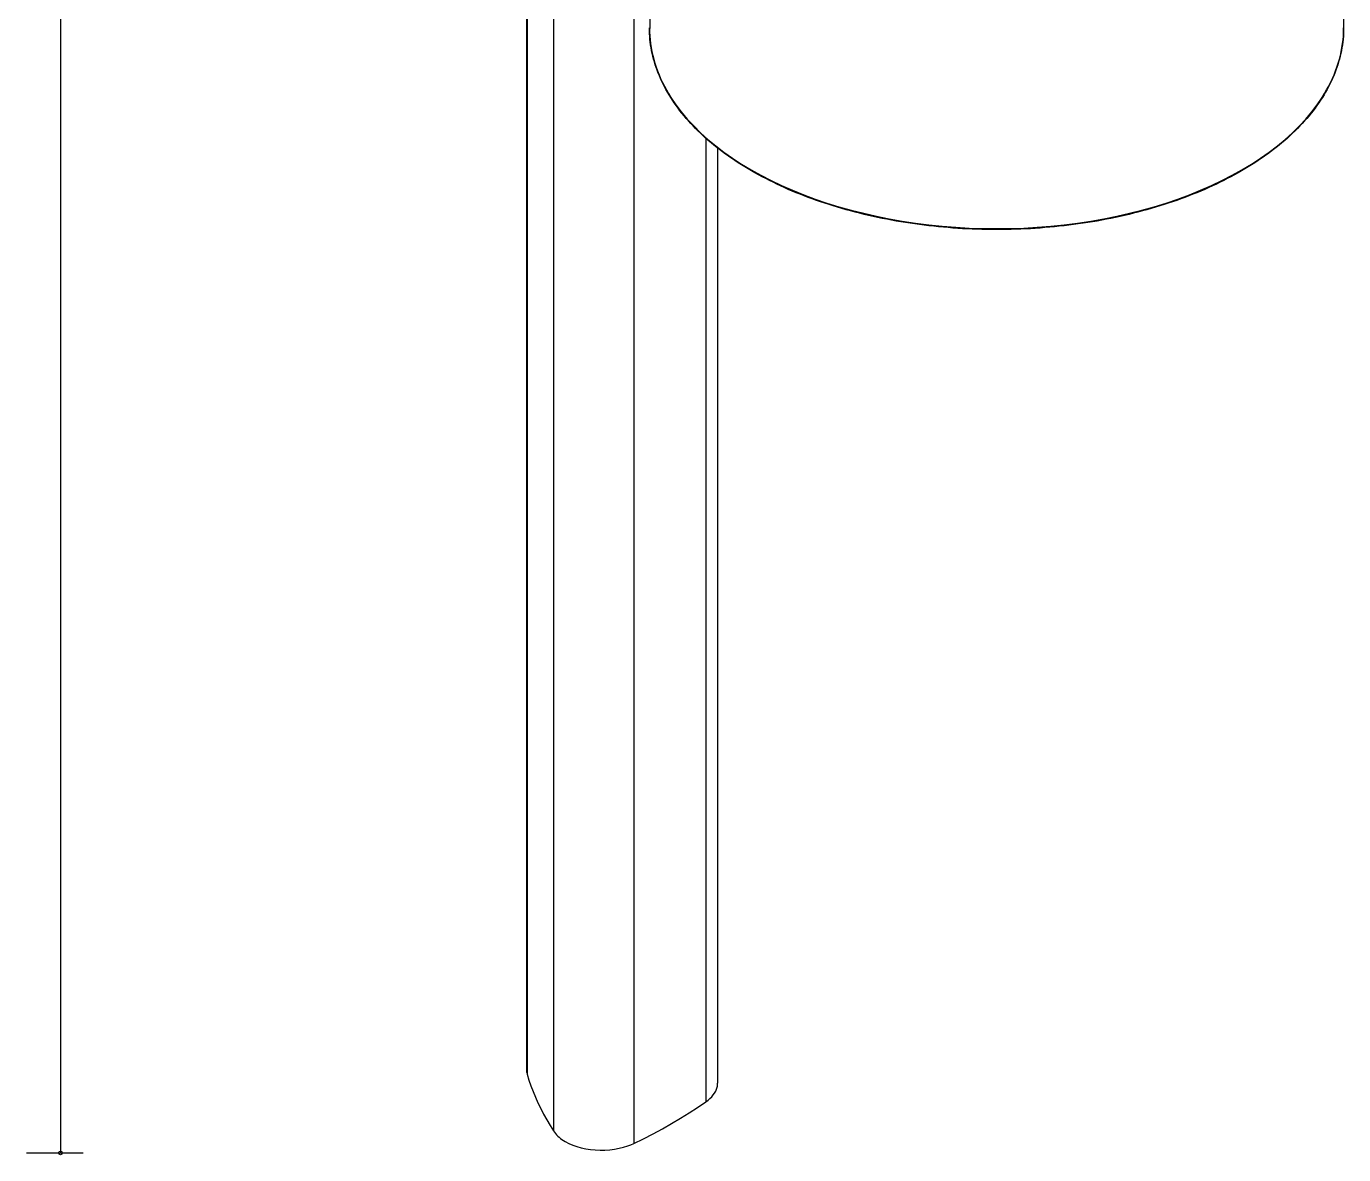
# Model space of a CAD drawing. Extents: x 0 to 170, y 4 to 247.
# Drawn here: x 99.2 to 166.9, y 34.5 to 92.5 of the extents above; entities that cross this region are included whole.
import ezdxf

# ---------------------------------------------------------------- set-up
doc = ezdxf.new("R2010")
doc.units = 0
doc.layers.add('LIVELLO_1', color=160, linetype='Continuous')

# ---------------------------------------------------------------- blocks, each defined once
blk = doc.blocks.new('AI9-BLK1')
at = {"layer": 'LIVELLO_1', "color": 7}
for p, q in [((40.011, 38.393), (40.011, -86.515)), ((40.049, 38.139), (40.049, -86.769)), ((41.405, 35.22), (41.405, -89.687)), ((45.535, -5.244), (45.535, -90.326)), ((46.349, -5.726), (46.349, -33.021)), ((81.991, -6.514), (81.991, -33.021)), ((16.069, -28.249), (16.069, -90.804)), ((49.237, -38.668), (49.237, -88.189)), ((49.84, -39.172), (49.84, -87.225)), ((14.319, -90.813), (17.24, -90.813))]:
    blk.add_line(p, q, dxfattribs=at)
for points in [[(46.334, -32.994), (46.339, -33.197), (46.349, -33.399), (46.365, -33.602), (46.389, -33.803), (46.42, -34.004), (46.457, -34.207), (46.503, -34.407), (46.554, -34.608), (46.612, -34.809), (46.677, -35.008), (46.748, -35.205), (46.827, -35.402), (46.912, -35.599), (47.004, -35.795), (47.103, -35.989), (47.207, -36.182), (47.319, -36.374), (47.437, -36.565), (47.692, -36.943), (47.973, -37.313), (48.278, -37.678), (48.609, -38.035), (48.962, -38.386), (49.34, -38.725), (49.741, -39.059), (50.164, -39.381), (50.607, -39.694), (51.071, -39.996), (51.558, -40.29), (52.063, -40.57), (52.585, -40.839), (53.128, -41.095), (53.686, -41.341), (54.26, -41.572), (54.85, -41.791), (55.455, -41.995), (56.072, -42.188), (56.702, -42.363), (57.345, -42.525), (57.997, -42.675), (58.658, -42.806), (59.329, -42.924), (60.006, -43.025), (60.691, -43.113), (61.381, -43.185), (62.073, -43.241), (62.769, -43.28), (63.47, -43.304), (64.17, -43.312), (64.87, -43.304), (65.569, -43.28), (66.266, -43.241), (66.96, -43.185), (67.65, -43.113), (68.333, -43.025), (69.011, -42.924), (69.682, -42.806), (70.343, -42.675), (70.995, -42.525), (71.637, -42.363), (72.266, -42.188), (72.884, -41.995), (73.488, -41.791), (74.08, -41.572), (74.653, -41.341), (75.213, -41.095), (75.753, -40.839), (76.276, -40.57), (76.782, -40.29), (77.267, -39.996), (77.732, -39.694), (78.176, -39.381), (78.599, -39.059), (78.999, -38.725), (79.378, -38.386), (79.732, -38.035), (80.062, -37.678), (80.367, -37.313), (80.648, -36.943), (80.904, -36.565), (81.021, -36.374), (81.133, -36.182), (81.238, -35.989), (81.336, -35.795), (81.428, -35.599), (81.514, -35.402), (81.592, -35.205), (81.663, -35.008), (81.729, -34.809), (81.785, -34.608), (81.837, -34.407), (81.882, -34.207), (81.92, -34.004), (81.951, -33.803), (81.975, -33.602), (81.993, -33.399), (82.002, -33.197), (82.006, -32.994)], [(40.011, -86.515), (40.015, -86.579), (40.02, -86.643), (40.033, -86.705), (40.049, -86.769), (40.142, -87.067), (40.244, -87.363), (40.356, -87.659), (40.478, -87.954), (40.608, -88.246), (40.748, -88.538), (40.898, -88.828), (41.057, -89.117), (41.226, -89.404), (41.405, -89.687), (41.45, -89.753), (41.502, -89.819), (41.559, -89.883), (41.621, -89.945), (41.689, -90.007), (41.76, -90.065), (41.839, -90.122), (41.921, -90.177), (42.006, -90.229), (42.192, -90.327), (42.391, -90.412), (42.604, -90.488), (42.83, -90.55), (43.063, -90.601), (43.305, -90.639), (43.552, -90.662), (43.801, -90.672), (44.05, -90.669), (44.3, -90.652), (44.543, -90.622), (44.781, -90.578), (45.011, -90.522), (45.231, -90.452), (45.387, -90.393), (45.535, -90.326), (46.034, -90.082), (46.525, -89.831), (47.004, -89.571), (47.473, -89.307), (47.931, -89.036), (48.377, -88.761), (48.812, -88.477), (49.237, -88.189), (49.347, -88.107), (49.447, -88.02), (49.537, -87.928), (49.617, -87.835), (49.684, -87.737), (49.739, -87.637), (49.763, -87.588), (49.783, -87.537), (49.801, -87.486), (49.815, -87.433), (49.825, -87.381), (49.834, -87.328), (49.838, -87.276), (49.84, -87.225)]]:
    blk.add_lwpolyline(points, dxfattribs=at)
blk.add_ellipse((16.071, -90.813), major_axis=(0.0933, 0), ratio=0.97138, dxfattribs=at)
blk.add_open_spline([(82.006, -32.994), (82.006, -33.386), (81.967, -33.779), (81.892, -34.162), (81.816, -34.556), (81.701, -34.942), (81.554, -35.316), (81.401, -35.703), (81.213, -36.08), (80.998, -36.438), (80.77, -36.815), (80.51, -37.174), (80.228, -37.512), (79.928, -37.872), (79.602, -38.213), (79.257, -38.53), (78.891, -38.868), (78.502, -39.183), (78.098, -39.477), (77.67, -39.787), (77.223, -40.075), (76.764, -40.341), (76.281, -40.622), (75.782, -40.877), (75.274, -41.112), (74.742, -41.359), (74.196, -41.582), (73.645, -41.782), (73.07, -41.991), (72.485, -42.176), (71.896, -42.341), (71.287, -42.511), (70.67, -42.657), (70.051, -42.784), (69.416, -42.914), (68.775, -43.019), (68.132, -43.104), (67.478, -43.191), (66.821, -43.255), (66.163, -43.299), (65.5, -43.343), (64.836, -43.363), (64.17, -43.363), (63.505, -43.363), (62.841, -43.343), (62.177, -43.299), (61.518, -43.255), (60.862, -43.191), (60.208, -43.104), (59.565, -43.019), (58.924, -42.914), (58.289, -42.784), (57.669, -42.657), (57.053, -42.511), (56.442, -42.341), (55.854, -42.176), (55.27, -41.991), (54.695, -41.782), (54.142, -41.582), (53.598, -41.359), (53.065, -41.112), (52.556, -40.877), (52.06, -40.622), (51.574, -40.341), (51.116, -40.075), (50.671, -39.787), (50.24, -39.477), (49.838, -39.183), (49.448, -38.868), (49.081, -38.53), (48.737, -38.213), (48.412, -37.872), (48.112, -37.512), (47.829, -37.174), (47.57, -36.815), (47.343, -36.438), (47.126, -36.08), (46.938, -35.703), (46.785, -35.316), (46.637, -34.942), (46.525, -34.556), (46.447, -34.162), (46.372, -33.779), (46.334, -33.386), (46.334, -32.994)], degree=3, knots=[0, 0, 0, 0, 1, 1, 1, 2, 2, 2, 3, 3, 3, 4, 4, 4, 5, 5, 5, 6, 6, 6, 7, 7, 7, 8, 8, 8, 9, 9, 9, 10, 10, 10, 11, 11, 11, 12, 12, 12, 13, 13, 13, 14, 14, 14, 15, 15, 15, 16, 16, 16, 17, 17, 17, 18, 18, 18, 19, 19, 19, 20, 20, 20, 21, 21, 21, 22, 22, 22, 23, 23, 23, 24, 24, 24, 25, 25, 25, 26, 26, 26, 27, 27, 27, 28, 28, 28, 28], dxfattribs=at)

msp = doc.modelspace()

# ---------------------------------------------------------------- block references
at = {"layer": 'LIVELLO_1', "color": 7}
msp.add_blockref('AI9-BLK1', (84.912991, 125.41517), dxfattribs=at)

doc.saveas('drawing.dxf')
